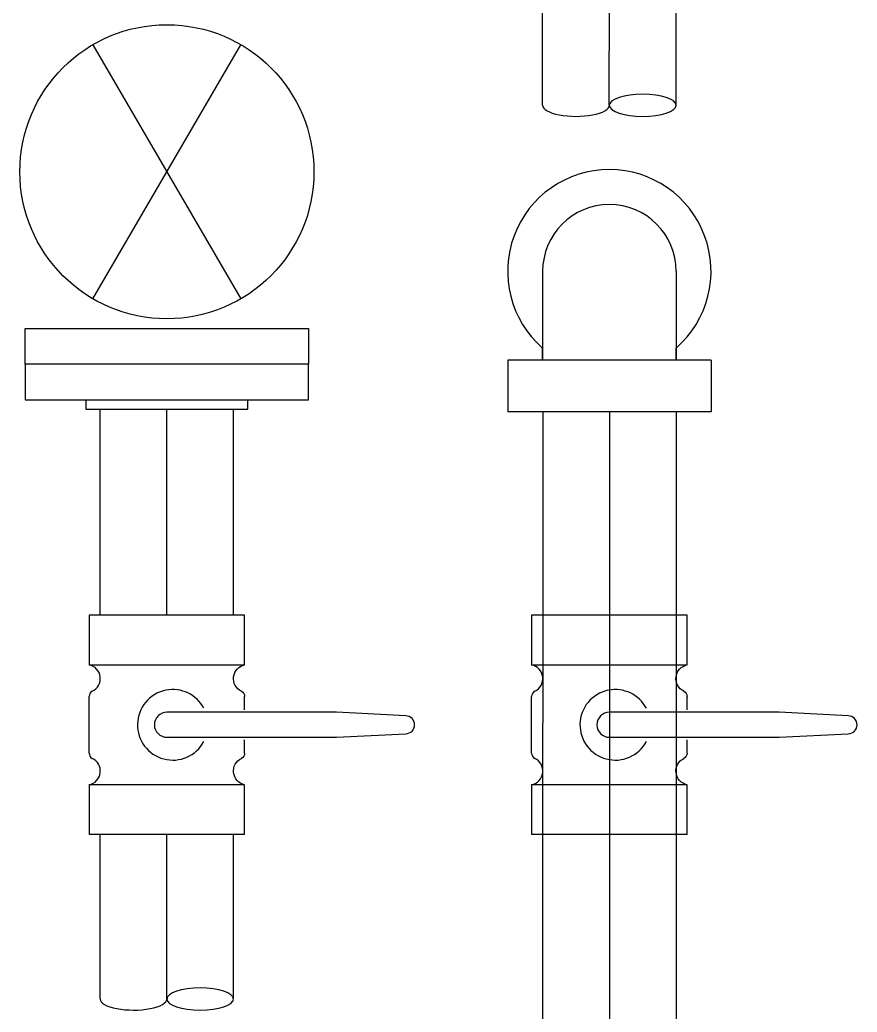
# Model space of a CAD drawing. Extents: x -32000 to 416743, y -254124 to 144214.
# Drawn here: x 254878.5 to 255257, y 74120.1 to 74568.7 of the extents above; entities that cross this region are included whole.
import ezdxf

# ---------------------------------------------------------------- set-up
doc = ezdxf.new("R2010")
doc.units = 0
doc.header["$LTSCALE"] = 10
doc.layers.add('XFM1Q40$0$COL', color=1, linetype='Continuous')
doc.layers.add('XFM1Q40$0$M-EQPM-MAU', color=22, linetype='Continuous')

# ---------------------------------------------------------------- blocks, each defined once
blk = doc.blocks.new('XFM1Q40$0$A$C6DF15AF1')
at = {"layer": 'XFM1Q40$0$M-EQPM-MAU'}
for p, q in [((13574.008, -13729.504), (13571.762, -13729.504)), ((13571.762, -13736.535), (13571.762, -13729.504)), ((13574.008, -13736.535), (13574.008, -13729.504)), ((13575.434, -13729.504), (13578.01, -13729.504)), ((13581.682, -13729.504), (13579.437, -13729.504)), ((13579.437, -13729.504), (13579.437, -13736.535)), ((13581.682, -13736.535), (13581.682, -13729.504)), ((13595.981, -13729.67), (13607.464, -13736.369)), ((13607.464, -13729.67), (13595.981, -13736.369)), ((13564.331, -13730.004), (13571.762, -13730.004)), ((13581.682, -13730.004, 0), (13590.987, -13730.004, 0)), ((13564.331, -13733.02), (13571.762, -13733.02)), ((13581.682, -13733.02, 0), (13590.987, -13733.02, 0)), ((13564.331, -13736.035), (13571.762, -13736.035)), ((13581.682, -13736.035, 0), (13590.987, -13736.035, 0)), ((13571.762, -13736.535), (13574.008, -13736.535)), ((13575.434, -13736.535), (13576.039, -13736.535)), ((13577.406, -13736.535), (13578.01, -13736.535)), ((13579.437, -13736.535), (13581.682, -13736.535)), ((13590.872, -13757.618), (13590.872, -13748.424)), ((13593.207, -13748.424), (13590.872, -13748.424)), ((13593.207, -13757.618), (13593.207, -13748.424)), ((13574.008, -13749.506), (13571.762, -13749.506)), ((13571.762, -13756.536), (13571.762, -13749.506)), ((13574.008, -13756.536), (13574.008, -13749.506)), ((13575.434, -13749.506), (13578.01, -13749.506)), ((13581.682, -13749.506), (13579.437, -13749.506)), ((13579.437, -13749.506), (13579.437, -13756.536)), ((13581.682, -13756.536), (13581.682, -13749.506)), ((13590.872, -13750.006), (13558.072, -13750.005)), ((13597.222, -13750.005, 0), (13593.207, -13750.005)), ((13593.207, -13750.005), (13593.753, -13750.005)), ((13604.73, -13750.004, 0), (13645.372, -13750.005, 0)), ((13590.872, -13753.021), (13558.072, -13753.021)), ((13604.73, -13753.019, 0), (13645.372, -13753.02, 0)), ((13590.872, -13756.036), (13558.072, -13756.036)), ((13597.222, -13756.037, 0), (13593.207, -13756.037)), ((13593.207, -13756.037), (13593.753, -13756.037)), ((13593.207, -13756.037), (13593.753, -13756.037)), ((13604.73, -13756.035, 0), (13645.372, -13756.035, 0)), ((13571.762, -13756.536), (13574.008, -13756.536)), ((13575.434, -13756.536), (13576.039, -13756.536)), ((13577.406, -13756.536), (13578.01, -13756.536)), ((13579.437, -13756.536), (13581.682, -13756.536)), ((13593.207, -13757.618), (13590.872, -13757.618))]:
    blk.add_line(p, q, dxfattribs=at)
for points in [[(13593.022, -13739.423), (13593.022, -13726.617), (13591.407, -13726.617), (13591.407, -13739.423), (13593.022, -13739.423)], [(13593.022, -13739.423), (13593.022, -13726.617), (13594.638, -13726.617), (13594.638, -13739.423), (13593.022, -13739.423)], [(13591.407, -13729.357), (13590.987, -13729.357), (13590.987, -13736.682), (13591.407, -13736.682)], [(13576.158, -13733.02), (13576.158, -13740.688)], [(13577.287, -13740.688), (13577.287, -13734.029)], [(13576.158, -13753.021), (13576.158, -13760.69)], [(13577.287, -13760.69), (13577.287, -13754.03)]]:
    blk.add_lwpolyline(points, dxfattribs=at)
for points in [[(13577.287, -13734.029), (13577.287, -13733.02, 1), (13576.158, -13733.02), (13576.158, -13734.149)], [(13576.158, -13740.688), (13576.322, -13743.819, 1), (13577.123, -13743.819), (13577.287, -13740.688)], [(13577.287, -13754.03), (13577.287, -13753.021, 1), (13576.158, -13753.021), (13576.158, -13754.15)], [(13576.158, -13760.69), (13576.322, -13763.82, 1), (13577.123, -13763.82), (13577.287, -13760.69)]]:
    blk.add_lwpolyline(points, format="xyb", dxfattribs=at)
blk.add_circle((13601.722, -13733.02), 6.647, dxfattribs=at)
for centre, radius, start, end in [((13576.722, -13733.285), 1.595, 12.1315, 241.8571), ((13576.722, -13733.285), 1.595, 298.1429, 10.8421), ((13597.222, -13753.021), 4.597, 221.0014, 138.9986), ((13597.222, -13753.021), 3.016, 270, 90), ((13576.722, -13753.286), 1.595, 12.1315, 241.8571), ((13576.722, -13753.286), 1.595, 298.1429, 10.8421)]:
    blk.add_arc(centre, radius, start, end, dxfattribs=at)
for centre, major_axis, ratio, start_param, end_param in [((13574.632, -13729.373), (-0.451, 0.451), 1, 0.993395, 3.480999), ((13575.434, -13729.757), (-0.178, 0.178), 1, -0.785398, 0.339406), ((13578.01, -13729.757), (-0.178, 0.178), 1, 4.372983, 5.497787), ((13578.813, -13729.373), (0.451, 0.451), 1, 2.802187, 5.289791), ((13564.328, -13731.512, 0), (0, 1.508), 0.331651, -0.006585, 3.141593), ((13574.632, -13749.374), (-0.451, 0.451), 1, 0.993395, 3.480999), ((13575.434, -13749.758), (-0.178, 0.178), 1, -0.785398, 0.339406), ((13578.01, -13749.758), (-0.178, 0.178), 1, 4.372983, 5.497787), ((13578.813, -13749.374), (0.451, 0.451), 1, 2.802187, 5.289791), ((13604.726, -13751.512), (0, 1.508), 0.331651, -0.006585, 3.141593)]:
    blk.add_ellipse(centre, major_axis=major_axis, ratio=ratio, start_param=start_param, end_param=end_param, dxfattribs=at)
at = {"layer": 'XFM1Q40$0$M-EQPM-MAU', "extrusion": (0, 0, -1)}
for centre in [(13564.328, -13734.527, 0), (13604.726, -13754.527)]:
    blk.add_ellipse(centre, major_axis=(0, -1.508), ratio=0.331651, dxfattribs=at)
for centre, major_axis, start_param, end_param in [((13574.632, -13736.667), (0.451, 0.451), 4.134987, 6.622591), ((13578.813, -13736.667), (-0.451, 0.451), 5.943779, 8.431383), ((13575.434, -13736.283), (0.178, 0.178), 2.356194, 3.480999), ((13578.01, -13736.283), (0.178, 0.178), 1.23139, 2.356194), ((13574.632, -13756.668), (0.451, 0.451), 4.134987, 6.622591), ((13578.813, -13756.668), (-0.451, 0.451), 5.943779, 8.431383), ((13575.434, -13756.284), (0.178, 0.178), 2.356194, 3.480999), ((13578.01, -13756.284), (0.178, 0.178), 1.23139, 2.356194)]:
    blk.add_ellipse(centre, major_axis=major_axis, ratio=1, start_param=start_param, end_param=end_param, dxfattribs=at)
blk = doc.blocks.new('XFM1Q40$0$A$C400517eb')
at = {"layer": 'XFM1Q40$0$COL', "xscale": 10.00000000000001, "yscale": 10.00000000000001, "zscale": 10.00000000000001, "rotation": 90}
blk.add_blockref('XFM1Q40$0$A$C6DF15AF1', (147014.81, -51517.22), dxfattribs=at)
blk = doc.blocks.new('XFM1Q40')
blk.add_blockref('XFM1Q40$0$A$C400517eb', (-29400, -10000))

msp = doc.modelspace()

# ---------------------------------------------------------------- block references
msp.add_blockref('XFM1Q40', (0, 0))

doc.saveas('drawing.dxf')
